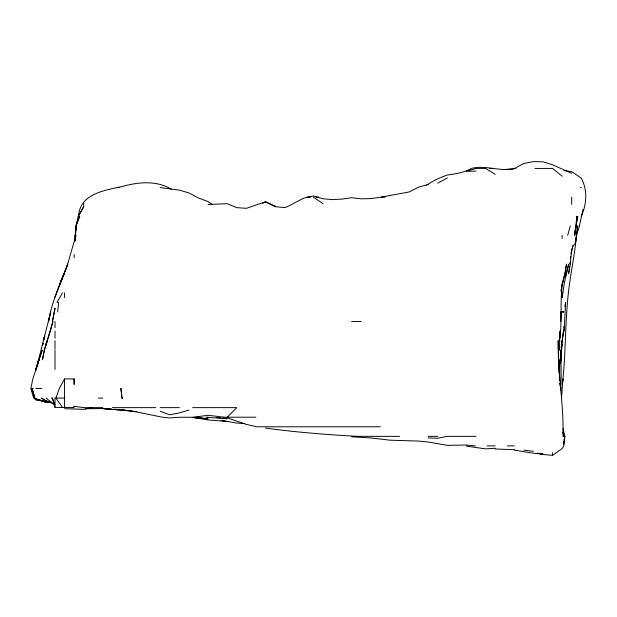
<?xml version="1.0" encoding="UTF-8"?>
<svg xmlns="http://www.w3.org/2000/svg" width="617" height="617" viewBox="0 0 617 617"><rect width="100%" height="100%" fill="white"/><g stroke="black" fill="none" stroke-linecap="round" stroke-linejoin="round"><path stroke-width="0.93" d="M560.73 350.225L560.544 362.665L561.061 353.094M75.343 238.27L75.721 225.837L79.724 216.266L76.508 224.966M563.043 436.342C563.861 404.351 557.591 372.668 558.184 340.661L559.071 373.192M559.226 347.356L559.187 350.225L560.275 331.09L559.326 340.661C563.282 318.796 558.339 295.975 564.563 274.55M560.544 390.414C562.072 373.856 559.858 357.15 562.141 340.661L561.115 347.618M559.318 372.236L559.712 359.796L559.596 380.674M576.486 220.092L574.674 235.401L575.098 230.619M576.594 218.179L576.702 216.266L576.44 225.837L574.45 235.401L577.767 216.266L576.54 221.488M74.68 241.147L75.636 232.794M560.521 363.621L562.141 343.939L561.208 350.225M559.326 340.661L559.704 335.872M559.935 333.003L560.089 331.09M75.613 232.532L75.367 235.401L76.323 225.837L74.564 241.147M75.86 229.663L76.184 225.837L75.806 229.663M561.539 398.073L562.889 378.931L562.419 383.327M562.28 296.075L562.141 297.702L564.308 283.249L568.681 264.107L565.488 276.285M562.426 294.44L562.573 292.813M569.915 264.107L570.093 262.194M570.455 258.369L570.64 256.456M75.613 231.576L75.235 235.401L75.598 233.666M57.612 311.955L58.692 302.384L56.972 302.384L62.487 292.813M561.131 291.077L561.578 287.591M561.802 285.856L562.141 283.303M561.154 291L561.524 288.27M561.771 286.45L565.103 273.678L566.529 264.107L564.802 273.678M569.545 266.721L568.573 273.678C571.111 264.253 570.193 254.258 573.27 244.972L571.704 249.762M563.953 441.564L563.583 444.171L564.933 436.342L562.912 428.514M564.2 439.821L564.686 436.342L563.869 445.914L562.141 448.536L552.57 455.385L542.999 454.444L536.913 453.202M562.419 384.206C565.519 357.035 565.095 329.632 567.47 302.384C569.152 280.187 574.242 258.446 576.479 236.272L575.036 244.972L577.759 225.837L576.617 235.401L579.479 225.837L583.019 209.31M564.871 306.734L565.604 302.384L564.169 331.09L563.799 326.308M75.274 238.879L75.922 235.401L67.662 264.107L59.325 285.856M570.964 253.741L571.558 250.564M42.534 345.003L42.866 343.268M76.361 224.966L78.158 216.266L83.704 206.695L78.907 215.464M36.349 368.496L50.725 311.955L48.581 321.519C51.782 301.451 60.497 282.879 67.831 264.107L54.998 297.255M50.625 330.218L52.892 321.519L44.247 350.225L42.419 359.796L44.416 350.225L47.224 340.661L45.434 346.23L47.077 341.456M36.418 368.496L38.67 359.796L35.863 369.367L42.141 350.225L35.863 369.367M78.467 216.266C79.986 193.692 104.45 190.391 121.981 186.581C138 182.023 156.44 180.149 171.295 189.203M567.663 235.401L570.293 225.837M35.863 370.424L36.156 369.367M44.655 336.157L43.36 340.661L44.655 336.527M47.347 340.661L50.401 331.09M43.653 339.774L44.84 336.257M581.276 216.266C586.775 204.134 587.708 190.09 581.276 178.105L571.704 171.657L563.876 170.516M39.102 359.796L32.817 378.931L30.85 388.502L33.665 398.073L35.863 399.87L43.691 400.988M64.145 273.678L60.104 283.249L64.569 272.614M72.976 407.636L74.133 406.294L83.704 407.636L102.846 407.636M227.233 417.208L236.805 407.636L192.697 407.636M426.702 185.193C432.957 180.766 440.068 177.511 447.317 175.027C455.485 173.793 464.061 172.775 471.265 168.426C485.941 164.654 501.158 172.328 515.974 168.426M437.746 183.133L447.317 177.989M262.318 203.448L265.511 201.821L275.082 206.086L275.29 206.695M428.175 184.475L418.604 187.167L409.04 191.972L380.334 197.301L370.763 198.574L361.2 198.836L351.628 197.725L342.057 199.083L332.486 199.623L322.922 198.751L313.351 196.005L303.788 198.103L287.391 206.695L284.645 207.567L275.082 206.695L275.082 206.086M188.964 410.058L179.393 412.912L169.822 414.809L160.25 411.277M92.218 407.636L83.704 409.349L64.569 408.701M504.721 169.521L514.293 168.541L523.864 163.52L533.435 161.615L542.999 161.777L552.57 164.778L571.704 173.331M193.815 417.208L208.099 415.264L224.141 417.208L255.939 417.208M208.099 204.466L227.233 203.687L236.805 207.651L246.368 208.33L265.511 201.821L274.28 206.294M495.158 448.258L485.587 448.868L466.452 446.122M198.527 417.3L179.393 417.254L169.822 417.964L162.387 417.208L131.552 410.93L102.846 408.655M476.023 171.102L466.452 171.264L476.023 168.426L485.587 168.426L495.158 174.287M489.844 168.426L492.397 168.426M534.962 168.426L552.57 168.426L562.141 176.261M117.245 187.56L119.135 187.56M580.481 187.56L581.276 187.56M306.811 197.131L310.552 197.131M315.973 197.131L318.588 197.131M381.283 197.131L385.116 197.131M351.628 321.519L361.2 321.519M74.102 378.931L74.133 384.453L74.133 378.931L64.569 378.915M32.531 388.502L33.349 388.502M35.863 388.502L41.794 388.502M51.381 398.073L52.376 398.073L54.674 404.328M64.569 398.073L54.998 398.073L54.998 407.367L74.133 407.636M98.342 398.073L102.846 398.073M121.981 398.073L122.721 398.073L121.981 397.973L120.924 388.502L121.981 397.973M112.41 407.636L155.785 407.636M160.25 407.636L179.393 407.636M205.746 417.208L227.233 418.789M380.334 426.779L256.865 426.779L246.368 424.403L227.233 417.848M399.469 436.342L357.073 436.342C326.501 434.615 295.882 432.239 265.511 428.09M428.175 436.342L437.746 436.342M476.023 436.342L446.855 436.342L437.746 438.255L428.175 437.885M487.214 445.914L495.158 445.914M507.205 445.914L514.293 445.914M514.293 449.693L495.158 448.96M85.616 408.762L102.846 408.508L111.453 409.341M112.41 409.418L118.148 409.626L114.322 409.356M136.334 411.724L114.153 409.333M111.453 408.994L102.846 408.601M51.172 402.423L45.434 402.083L35.863 398.798L45.434 402.014L35.863 399.33L35.863 398.759M244.455 423.524L236.805 423.077L221.148 420.408M115.279 409.364L118.148 409.541L116.235 409.372M121.981 409.997L125.806 410.313L122.937 410.035M227.233 421.403L208.099 419.946L192.874 417.377L198.527 418.38M351.628 436.797L370.763 437.947L389.905 440.176L418.604 441.07L428.175 442.019L447.317 445.335L466.452 445.05L475.476 445.914M220.539 417.871L216.197 417.408M222.452 418.041L226.277 418.388M207.698 417.208L208.099 417.246M160.25 187.56L179.393 190.121L188.964 192.959L198.527 198.011L208.099 201.597L212.387 204.659M51.172 402.199L45.434 401.536L50.648 402.176M523.864 450.117L533.435 451.312M198.527 417.748L208.099 418.974L198.527 417.508M222.02 420.501L223.755 420.771M222.02 420.439L223.755 420.725M537.777 453.217L542.999 454.089L533.435 453.233L514.293 450.109M47.17 400.888L45.434 400.479L41.547 398.073L45.434 400.788L54.998 404.197M313.351 197.131L322.922 203.602M46.044 398.073L54.257 404.629M62.656 407.636L55.916 398.073L59.325 388.502L64.546 378.931L64.569 407.636M34.722 397.201L31.344 388.502L34.814 398.073L32.061 388.502L34.683 398.073M52.376 398.073L54.998 407.367M562.959 432.023L563.776 436.342L563.036 432.008M559.287 378.931L559.55 380.674M571.704 197.131L571.704 204.32M562.141 235.401L562.141 238.625M552.57 452.731L552.57 455.385M83.704 202.823L83.704 207.443M74.133 254.543L74.133 257.644M64.569 292.813L64.569 297.656M54.998 321.519L54.998 327.758M54.998 331.09L54.998 338.286M54.998 340.661L54.998 349.237M54.998 350.225L54.998 369.367M560.861 311.955L560.629 321.519L560.922 311.955M74.973 239.226L74.796 241.147L74.966 239.226M563.468 331.09L562.141 342.011L563.468 331.09M54.998 308.338L52.445 321.519L54.998 308.338M42.966 343.268L42.612 345.003L42.951 343.268M563.776 311.955L562.141 311.847L563.776 311.955M131.552 410.783L129.632 410.629L131.552 410.783M37.598 399.785L35.863 399.461L37.598 399.793M41.084 400.433L39.341 400.109L41.084 400.448M560.737 388.502L559.943 383.28L560.737 388.502"/></g></svg>
